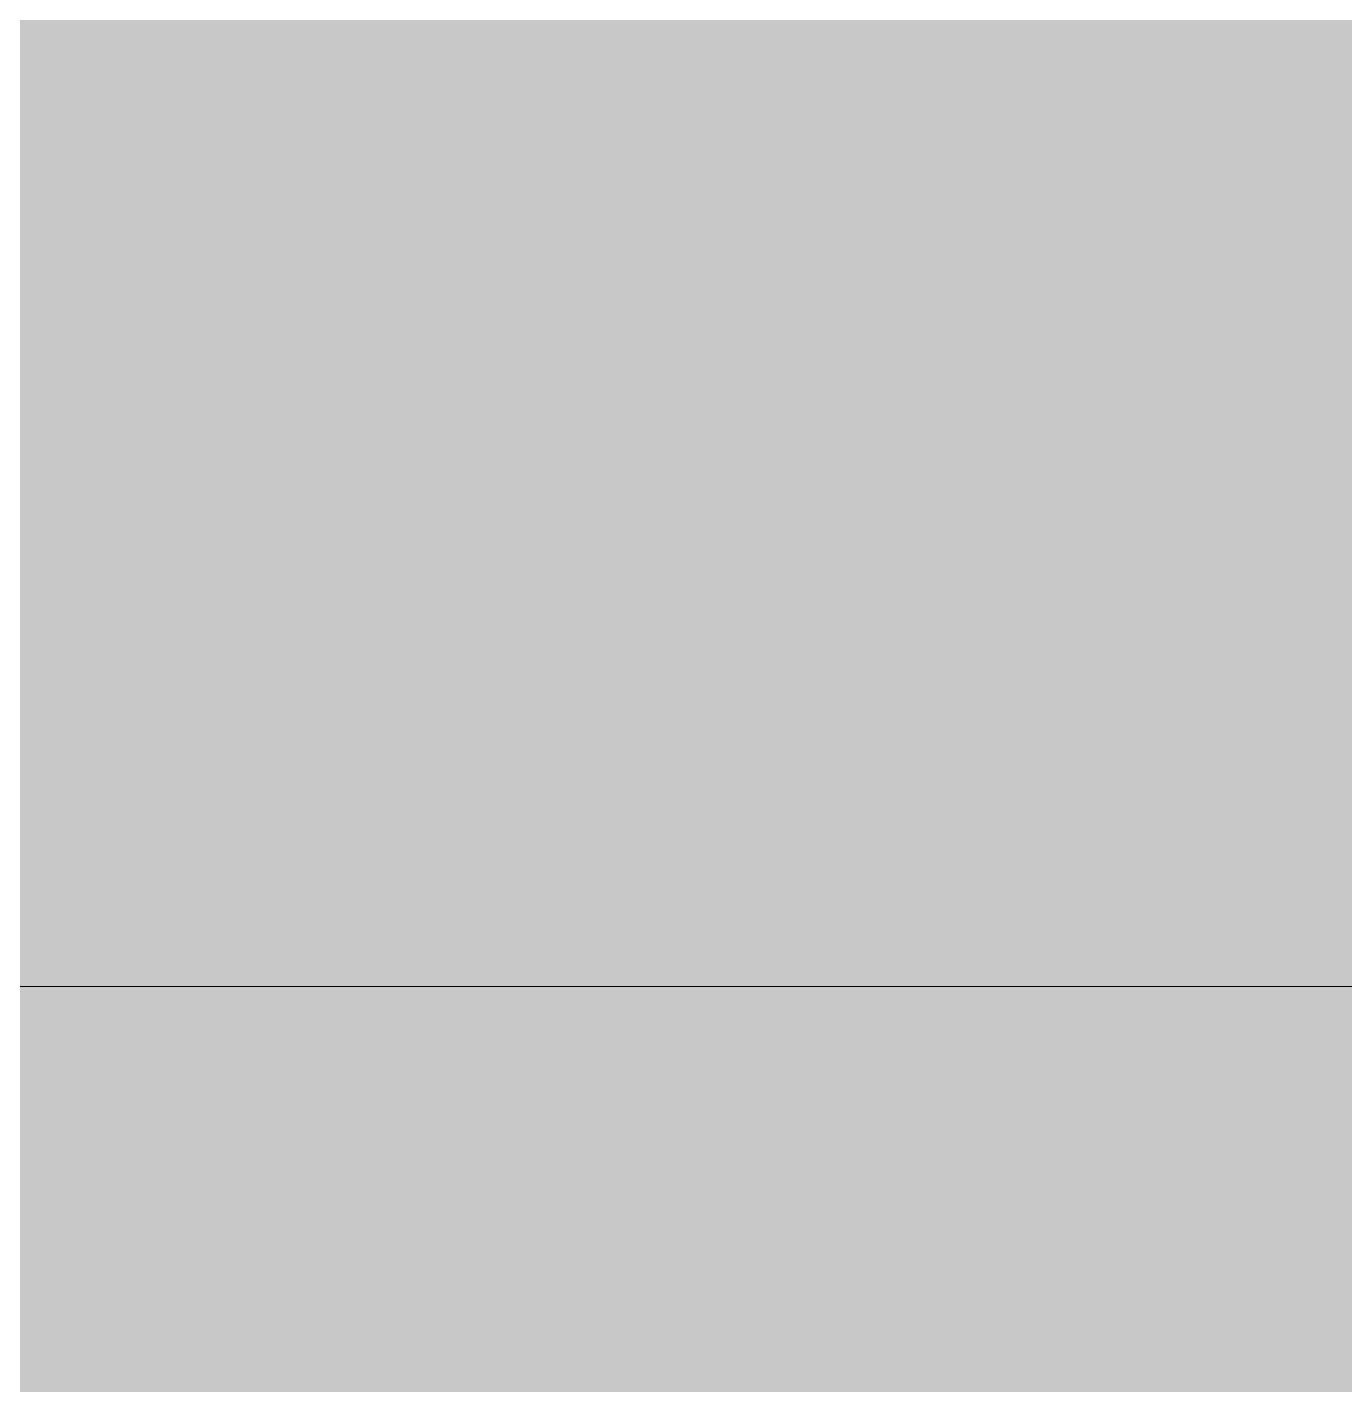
# Model space of a CAD drawing. Header units: inches. Extents: x -4169 to -1846, y 9706 to 12377.
# Drawn here: x -3796.75753 to -3796.74842, y 10367.71164 to 10367.72103 of the extents above; entities that cross this region are included whole.
import ezdxf

# ---------------------------------------------------------------- set-up
doc = ezdxf.new("R2010")
doc.units = ezdxf.units.IN
doc.header["$MEASUREMENT"] = 0
for name, color, linetype, lineweight in [('0-1', 7, 'Continuous', 5), ('0-2', 90, 'Continuous', 18), ('A-DOOR-1', 250, 'Continuous', 9), ('I-FURN-1', 250, 'Continuous', 9), ('I-FURN-3', 55, 'Continuous', 9)]:
    doc.layers.add(name, color=color, linetype=linetype, lineweight=lineweight)

# ---------------------------------------------------------------- blocks, each defined once
blk = doc.blocks.new('Single-Flush - 30_ x 80_ - MAGIC PAK DOOR-1420870-ENLARGED RCP - 3RD FLOOR PLAN')
at = {"layer": 'A-DOOR-1'}
blk.add_arc((15, 2.375), 30.0665928, 93.81407483, 180, dxfattribs=at)
blk = doc.blocks.new('Entertainment_Center_14771 - Entertainment_Center_14771-1372851-ENLARGED RCP - 3RD FLOOR PLAN')
at = {"layer": 'I-FURN-3'}
for points in [[(-18.6629032, 10), (-18.6629032, 10.0318072), (-19.6573789, 10.0318072), (-19.6573789, 10), (-19, 10)], [(13.996163, -6), (36, -6), (36, 10), (18, 10), (18, 6), (-18, 6), (-18, 10), (-36, 10), (-36, -6), (13.2173323, -6)]]:
    blk.add_hatch(color=256, dxfattribs=at).paths.add_polyline_path(points, flags=0)
at = {"layer": 'I-FURN-1'}
blk.add_line((-36, 10), (-18, 10), dxfattribs=at)
blk = doc.blocks.new('CTR - 1st Phase - Unit Layouts_rvt-1-ENLARGED RCP - 3RD FLOOR PLAN')
at = {"layer": '0-2', "rotation": 269.9999999999863}
blk.add_blockref('Single-Flush - 30_ x 80_ - MAGIC PAK DOOR-1420870-ENLARGED RCP - 3RD FLOOR PLAN', (-3821.9722479, 10373.5619545), dxfattribs=at)
at = {"layer": '0-2'}
blk.add_blockref('Entertainment_Center_14771 - Entertainment_Center_14771-1372851-ENLARGED RCP - 3RD FLOOR PLAN', (-3777.1075154, 10357.7143961), dxfattribs=at)

msp = doc.modelspace()

# ---------------------------------------------------------------- block references
at = {"layer": '0-1'}
msp.add_blockref('CTR - 1st Phase - Unit Layouts_rvt-1-ENLARGED RCP - 3RD FLOOR PLAN', (0, 0), dxfattribs=at)

doc.saveas('drawing.dxf')
